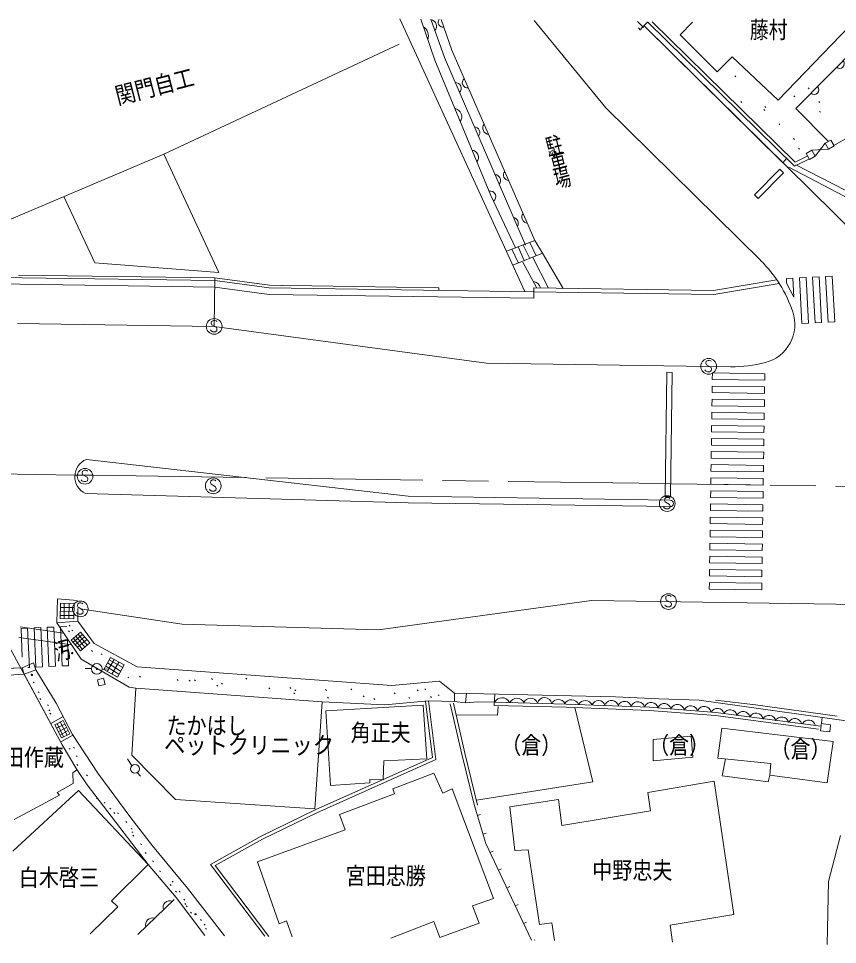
# Model space of a CAD drawing. Units: millimetres, scale not verified. Extents: x 40000 to 680000, y 20000 to 380000.
# Drawn here: x 73316 to 135816, y 245405 to 316098 of the extents above; entities that cross this region are included whole.
import ezdxf
from ezdxf.enums import TextEntityAlignment as Align

# ---------------------------------------------------------------- set-up
doc = ezdxf.new("R2010")
doc.units = ezdxf.units.MM
doc.header["$LTSCALE"] = 1000
doc.linetypes.add('CHAIN', pattern=[18.5, 12, -1.5, 3.5, -1.5])
doc.layers.add('M-WORK', color=1, linetype='Continuous', lineweight=13)
doc.styles.add('ＭＳ 明朝', font='')
doc.styles.get('ＭＳ 明朝').set_extended_font_data('MS Mincho')

msp = doc.modelspace()

# ---------------------------------------------------------------- linework, layer by layer
at = {"layer": 'M-WORK'}
for p, q in [((111967, 295247), (102410, 316071)), ((105097, 312919), (104021, 316053)), ((104773, 316044), (105820, 313133)), ((105564, 316035), (106390, 313688)), ((112659, 315955), (118136, 309290)), ((120565, 315865), (121018, 315418)), ((120794, 315218), (120622, 315391)), ((121291, 315792), (120816, 315313)), ((120816, 315313), (120852, 315278)), ((131654, 305081), (121086, 315514)), ((143394, 293489), (121086, 315511)), ((121306, 315856), (132526, 304822)), ((121667, 315852), (132576, 305124)), ((124745, 315817), (123803, 314854)), ((131280, 309853), (136734, 315510)), ((132634, 309222), (138720, 315380)), ((123803, 314854), (126637, 312016)), ((84401, 305730), (102355, 314139)), ((106390, 313688), (112722, 299141)), ((126637, 312016), (127774, 313184)), ((127774, 313184), (131280, 309853)), ((109361, 302574), (105097, 312919)), ((105820, 313133), (112002, 298806)), ((127972, 311722), (128047, 311652)), ((133584, 310808), (133660, 310738)), ((135532, 306415), (143290, 310823)), ((128448, 309765), (128524, 309695)), ((132489, 310196), (132565, 310126)), ((134392, 309761), (134468, 309691)), ((129954, 297624), (118136, 309290)), ((130187, 309151), (130263, 309082)), ((130270, 309379), (130345, 309309)), ((135120, 306721), (132634, 309222)), ((134436, 309012), (134512, 308942)), ((131353, 308053), (131428, 307984)), ((132453, 306939), (132529, 306870)), ((135298, 306823), (134877, 306581)), ((135556, 306374), (135298, 306823)), ((132840, 306204), (132915, 306134)), ((133864, 306046), (135136, 306132)), ((134877, 306581), (134122, 305596)), ((134877, 306581), (135136, 306132)), ((135136, 306132), (135556, 306374)), ((70168, 299700), (84401, 305730)), ((88602, 296701), (84401, 305730)), ((131935, 305422), (131654, 305081)), ((132576, 305124), (133511, 305579)), ((133864, 306046), (133417, 305789)), ((133417, 305789), (133676, 305339)), ((133676, 305339), (134122, 305596)), ((134122, 305596), (133864, 306046)), ((138456, 301428), (132099, 304746)), ((132526, 304822), (133620, 305354)), ((132644, 304936), (138681, 301813)), ((129490, 302649), (131422, 304606)), ((129774, 302368), (131706, 304325)), ((131422, 304606), (131706, 304325)), ((111255, 298597), (109361, 302574)), ((129489, 302649), (129774, 302368)), ((79128, 297457), (76773, 302516)), ((110550, 298336), (112722, 299141)), ((112722, 299141), (113311, 298182)), ((110967, 298491), (111461, 297427)), ((111447, 298669), (111914, 297612)), ((111816, 298805), (112338, 297785)), ((112342, 299000), (112816, 297980)), ((111045, 297257), (113311, 298182)), ((112563, 297844), (113765, 295510)), ((114869, 295497), (113311, 298182)), ((79128, 297457), (88602, 296701)), ((111815, 297506), (112868, 295521)), ((70119, 296357), (88297, 296092)), ((73301, 296510), (88300, 296292)), ((88246, 292592), (88300, 296292)), ((88300, 296292), (92459, 295731)), ((131917, 296248), (132417, 296275)), ((131936, 295902), (131917, 296248)), ((132496, 294832), (132417, 296275)), ((132916, 296303), (133415, 296330)), ((133108, 292808), (132916, 296303)), ((133607, 292835), (133415, 296330)), ((133914, 296358), (134414, 296385)), ((134107, 292863), (133914, 296358)), ((134606, 292890), (134414, 296385)), ((134913, 296413), (135412, 296440)), ((135105, 292918), (134913, 296413)), ((135604, 292945), (135412, 296440)), ((70112, 295857), (88290, 295592)), ((88290, 295592), (92449, 295031)), ((88297, 296092), (92456, 295531)), ((92456, 295531), (112638, 295237)), ((92459, 295731), (105400, 295543)), ((93398, 295706), (93443, 295727)), ((93443, 295727), (93452, 295706)), ((105397, 295343), (105400, 295543)), ((112642, 295536), (112638, 295237)), ((126364, 295336), (112642, 295536)), ((131193, 296136), (126364, 295336)), ((131374, 295862), (126386, 295036)), ((131936, 295902), (132496, 294832)), ((92449, 295031), (112631, 294737)), ((112638, 295236), (112631, 294737)), ((126386, 295036), (112638, 295236)), ((73247, 292811), (88246, 292592)), ((88054, 292976), (88030, 292832)), ((88030, 292832), (88078, 292712)), ((88198, 293048), (88054, 292976)), ((88078, 292712), (88414, 292520)), ((88294, 293048), (88198, 293048)), ((88390, 293024), (88294, 293048)), ((88438, 292976), (88390, 293024)), ((133108, 292808), (133607, 292835)), ((134107, 292863), (134606, 292890)), ((135105, 292918), (135604, 292945)), ((88006, 292256), (87958, 292328)), ((88150, 292184), (88006, 292256)), ((88318, 292184), (88150, 292184)), ((88246, 292592), (109041, 289789)), ((88438, 292256), (88318, 292184)), ((88414, 292520), (88462, 292400)), ((88462, 292400), (88438, 292256)), ((125793, 289926), (125769, 289782)), ((125937, 289998), (125793, 289926)), ((126033, 289998), (125937, 289998)), ((126129, 289974), (126033, 289998)), ((126177, 289926), (126129, 289974)), ((109041, 289789), (127661, 289517)), ((125745, 289206), (125697, 289278)), ((125889, 289134), (125745, 289206)), ((125769, 289782), (125817, 289662)), ((125817, 289662), (126153, 289470)), ((126177, 289206), (126057, 289134)), ((126153, 289470), (126201, 289350)), ((126201, 289350), (126177, 289206)), ((122660, 279589), (122799, 289088)), ((122799, 289088), (123199, 289082)), ((123060, 279583), (123199, 289082)), ((126057, 289134), (125889, 289134)), ((126272, 289038), (126264, 288538)), ((126264, 288538), (130264, 288479)), ((126272, 289038), (130271, 288979)), ((130264, 288479), (130271, 288979)), ((126250, 287538), (126257, 288038)), ((126257, 288038), (130257, 287979)), ((130250, 287479), (130257, 287979)), ((126235, 286538), (126243, 287038)), ((126243, 287038), (130242, 286980)), ((126250, 287538), (130249, 287479)), ((126235, 286538), (130235, 286480)), ((130235, 286480), (130242, 286980)), ((126221, 285538), (126228, 286038)), ((126228, 286038), (130228, 285980)), ((130220, 285480), (130228, 285980)), ((126206, 284538), (126213, 285038)), ((126213, 285038), (130213, 284980)), ((126221, 285538), (130220, 285480)), ((130206, 284480), (130213, 284980)), ((126206, 284538), (130206, 284480)), ((126192, 283538), (126199, 284038)), ((126192, 283538), (130191, 283480)), ((126199, 284038), (130199, 283980)), ((130191, 283480), (130199, 283980)), ((126177, 282538), (126184, 283038)), ((126184, 283038), (130184, 282980)), ((130177, 282480), (130184, 282980)), ((103059, 279625), (78498, 282443)), ((126177, 282538), (130177, 282480)), ((78200, 281535), (78176, 281391)), ((78176, 281391), (78224, 281271)), ((78344, 281607), (78200, 281535)), ((78440, 281607), (78344, 281607)), ((78536, 281583), (78440, 281607)), ((78584, 281535), (78536, 281583)), ((126162, 281538), (126170, 282038)), ((126162, 281538), (130162, 281480)), ((126170, 282038), (130169, 281980)), ((130162, 281480), (130169, 281980)), ((78152, 280815), (78104, 280887)), ((78296, 280743), (78152, 280815)), ((78224, 281271), (78560, 281079)), ((78464, 280743), (78296, 280743)), ((78584, 280815), (78464, 280743)), ((78560, 281079), (78608, 280959)), ((78608, 280959), (78584, 280815)), ((87981, 280806), (87957, 280662)), ((87957, 280662), (88005, 280542)), ((88125, 280878), (87981, 280806)), ((88221, 280878), (88125, 280878)), ((88317, 280854), (88221, 280878)), ((88365, 280806), (88317, 280854)), ((126148, 280538), (126155, 281038)), ((126155, 281038), (130155, 280980)), ((130147, 280480), (130155, 280980)), ((87933, 280086), (87885, 280158)), ((88077, 280014), (87933, 280086)), ((88005, 280542), (88341, 280350)), ((88245, 280014), (88077, 280014)), ((88365, 280086), (88245, 280014)), ((88341, 280350), (88389, 280230)), ((88389, 280230), (88365, 280086)), ((126133, 279538), (126140, 280038)), ((126141, 280038), (130140, 279980)), ((126148, 280538), (130147, 280480)), ((130133, 279480), (130140, 279980)), ((78423, 279834), (103051, 279125)), ((103059, 279625), (123057, 279333)), ((122630, 279454), (122606, 279310)), ((122606, 279310), (122654, 279190)), ((122774, 279526), (122630, 279454)), ((122660, 279589), (123060, 279583)), ((122870, 279526), (122774, 279526)), ((122966, 279502), (122870, 279526)), ((123014, 279454), (122966, 279502)), ((126133, 279538), (130133, 279480)), ((103051, 279125), (123049, 278833)), ((122582, 278734), (122534, 278806)), ((122726, 278662), (122582, 278734)), ((122654, 279190), (122990, 278998)), ((122894, 278662), (122726, 278662)), ((123014, 278734), (122894, 278662)), ((122990, 278998), (123038, 278878)), ((123038, 278878), (123014, 278734)), ((126119, 278539), (126126, 279039)), ((126119, 278539), (130118, 278480)), ((126126, 279038), (130126, 278980)), ((130118, 278480), (130126, 278980)), ((126104, 277539), (126111, 278039)), ((126111, 278039), (130111, 277980)), ((130104, 277480), (130111, 277980)), ((126104, 277539), (130104, 277480)), ((126089, 276539), (126097, 277039)), ((126090, 276539), (130089, 276480)), ((126097, 277039), (130096, 276980)), ((130089, 276480), (130096, 276980)), ((126075, 275539), (126082, 276039)), ((126082, 276039), (130082, 275980)), ((130075, 275481), (130082, 275980)), ((126060, 274539), (126068, 275039)), ((126068, 275039), (130067, 274981)), ((126075, 275539), (130075, 275480)), ((126060, 274539), (130060, 274481)), ((130060, 274481), (130067, 274980)), ((126046, 273539), (126053, 274039)), ((126053, 274039), (130053, 273981)), ((130045, 273481), (130053, 273981)), ((126031, 272539), (126038, 273039)), ((126039, 273039), (130038, 272981)), ((126046, 273539), (130046, 273481)), ((130031, 272481), (130038, 272981)), ((126031, 272539), (130031, 272481)), ((76292, 271803), (76238, 269970)), ((77824, 271675), (76292, 271803)), ((76527, 271465), (76495, 270305)), ((77559, 271436), (76527, 271465)), ((77981, 271482), (77837, 271410)), ((78077, 271482), (77981, 271482)), ((78173, 271458), (78077, 271482)), ((100790, 269436), (117054, 271670)), ((117054, 271670), (144571, 271269)), ((122729, 271968), (122705, 271824)), ((122705, 271824), (122753, 271704)), ((122873, 272040), (122729, 271968)), ((122753, 271704), (123089, 271512)), ((122969, 272040), (122873, 272040)), ((123065, 272016), (122969, 272040)), ((123113, 271968), (123065, 272016)), ((123089, 271512), (123137, 271392)), ((76651, 260655), (71006, 271093)), ((76510, 270825), (77543, 270842)), ((76518, 271127), (77551, 271120)), ((76790, 271457), (76803, 270296)), ((77177, 271447), (77148, 270287)), ((77528, 270276), (77559, 271436)), ((77789, 270690), (77741, 270762)), ((77837, 271410), (77813, 271266)), ((77813, 271266), (77861, 271146)), ((77846, 270089), (77833, 271055)), ((77861, 271146), (78197, 270954)), ((85795, 269868), (78029, 271026)), ((78221, 271410), (78173, 271458)), ((78197, 270954), (78245, 270834)), ((78245, 270834), (78221, 270690)), ((122681, 271248), (122633, 271320)), ((122825, 271176), (122681, 271248)), ((122993, 271176), (122825, 271176)), ((123113, 271248), (122993, 271176)), ((123137, 271392), (123113, 271248)), ((76238, 269970), (77846, 270089)), ((76495, 270305), (77528, 270276)), ((76501, 270525), (77535, 270534)), ((77933, 270618), (77789, 270690)), ((79079, 268388), (77846, 270089)), ((78101, 270618), (77933, 270618)), ((78221, 270690), (78101, 270618)), ((73444, 269645), (76777, 269166)), ((74010, 269554), (73497, 269532)), ((73510, 269532), (73606, 267336)), ((74010, 269554), (74141, 266557)), ((75009, 269598), (74509, 269576)), ((74509, 269576), (74641, 266579)), ((75009, 269598), (75140, 266601)), ((76008, 269642), (75508, 269620)), ((75508, 269620), (75640, 266623)), ((76008, 269642), (76139, 266645)), ((76238, 269970), (78097, 267194)), ((77007, 269686), (76507, 269664)), ((76507, 269664), (76639, 266667)), ((77134, 269348), (77210, 269279)), ((77169, 269772), (77245, 269702)), ((77395, 269412), (77471, 269342)), ((100790, 269436), (85795, 269868)), ((73330, 268853), (77376, 268271)), ((77050, 268688), (77138, 266702)), ((77337, 268640), (78042, 269253)), ((78055, 267814), (77337, 268640)), ((77477, 268479), (78201, 269069)), ((77510, 268791), (78198, 267938)), ((77648, 268283), (78351, 268896)), ((77684, 268942), (78382, 268098)), ((77812, 268093), (78529, 268692)), ((77868, 269102), (78556, 268249)), ((78042, 269253), (78760, 268426)), ((78760, 268426), (78055, 267814)), ((82380, 266600), (79079, 268388)), ((78884, 267840), (78959, 267770)), ((79631, 267607), (79707, 267537)), ((80339, 267315), (79828, 266391)), ((81369, 266746), (80339, 267315)), ((73586, 266537), (69682, 266366)), ((73475, 266528), (69682, 266361)), ((74450, 266912), (73586, 266537)), ((73745, 266032), (73586, 266537)), ((74141, 266557), (74030, 266552)), ((74648, 266368), (74450, 266912)), ((75140, 266601), (74641, 266579)), ((76139, 266645), (75640, 266623)), ((77138, 266689), (76639, 266667)), ((77138, 266702), (77138, 266689)), ((78097, 267194), (81760, 265039)), ((79969, 266645), (80980, 266041)), ((80092, 266245), (80624, 267158)), ((80113, 266905), (81106, 266270)), ((80239, 267134), (81268, 266562)), ((80437, 266055), (80970, 266966)), ((80858, 265822), (81369, 266746)), ((101807, 265169), (82380, 266600)), ((73745, 266032), (69674, 265810)), ((73745, 266032), (74648, 266368)), ((76651, 260659), (73745, 266032)), ((76188, 263829), (74648, 266368)), ((78882, 266467), (78410, 266478)), ((79700, 266398), (80071, 266445)), ((79828, 266391), (80858, 265822)), ((81656, 265820), (81732, 265750)), ((82536, 265896), (82612, 265826)), ((74423, 265440), (74499, 265371)), ((79809, 265727), (79338, 265612)), ((79338, 265612), (79453, 265141)), ((79453, 265141), (79924, 265255)), ((79924, 265255), (79809, 265727)), ((85433, 265634), (85509, 265564)), ((86345, 265580), (86420, 265510)), ((86752, 265610), (86827, 265540)), ((88039, 265716), (88115, 265646)), ((88443, 265192), (88519, 265123)), ((88818, 265353), (88894, 265283)), ((90661, 265732), (90737, 265663)), ((105453, 265511), (101807, 265169)), ((106584, 264604), (105453, 265511)), ((74810, 264705), (74885, 264636)), ((81760, 265039), (82274, 264982)), ((82274, 264982), (81975, 259861)), ((96489, 263942), (82274, 264982)), ((92431, 264989), (92507, 264919)), ((94011, 265028), (94087, 264959)), ((94318, 264619), (94394, 264550)), ((94401, 264847), (94477, 264777)), ((96746, 264865), (96822, 264795)), ((98668, 264918), (98744, 264849)), ((101988, 264621), (102064, 264552)), ((103732, 264839), (103808, 264769)), ((104335, 264917), (104411, 264847)), ((105342, 264471), (105418, 264401)), ((106585, 263945), (106584, 264604)), ((118867, 264310), (106584, 264604)), ((107507, 264582), (107429, 263851)), ((109607, 263646), (109654, 264531)), ((74937, 264183), (75013, 264114)), ((75536, 263707), (75612, 263638)), ((77431, 261432), (76188, 263829)), ((95936, 255757), (96489, 263942)), ((96489, 263942), (101279, 263699)), ((96889, 264278), (96965, 264208)), ((99626, 264392), (99701, 264322)), ((100438, 264175), (100514, 264105)), ((101279, 263699), (104614, 264011)), ((103110, 264273), (103185, 264203)), ((104366, 263980), (104902, 259672)), ((104614, 264011), (106585, 263945)), ((104614, 264011), (105174, 259519)), ((104755, 264328), (104831, 264258)), ((107145, 259946), (106264, 263778)), ((107388, 260004), (106508, 263834)), ((107429, 263851), (106585, 263945)), ((108373, 263930), (107429, 263851)), ((109613, 263896), (108373, 263930)), ((115112, 263764), (109613, 263896)), ((121482, 263527), (115112, 263764)), ((122178, 264161), (118867, 264310)), ((125253, 264046), (122178, 264161)), ((137910, 262284), (125253, 264046)), ((126499, 264053), (129566, 263694)), ((129566, 263694), (135800, 262842)), ((75632, 263316), (75707, 263246)), ((75695, 263055), (75771, 262985)), ((104204, 263664), (96756, 263249)), ((96756, 263249), (97112, 257555)), ((104465, 259567), (104204, 263664)), ((115104, 263514), (109607, 263646)), ((109916, 263564), (109862, 262920)), ((121467, 263277), (115104, 263514)), ((115773, 263489), (117150, 257811)), ((126505, 262875), (121467, 263277)), ((126531, 263124), (121482, 263527)), ((134556, 262077), (126531, 263124)), ((75783, 262264), (76721, 262801)), ((76715, 262505), (76079, 262186)), ((76501, 262392), (77019, 261384)), ((77223, 261491), (76715, 262505)), ((109862, 262920), (106713, 262943)), ((134374, 261849), (126505, 262875)), ((134644, 262739), (134509, 261724)), ((76079, 262186), (76586, 261173)), ((76217, 261909), (76859, 262218)), ((76258, 262272), (76747, 261257)), ((76347, 261651), (76986, 261963)), ((76478, 261389), (77100, 261737)), ((126987, 261922), (126695, 259642)), ((135484, 260899), (126987, 261922)), ((134509, 261724), (135220, 261630)), ((135292, 262178), (134582, 262272)), ((135220, 261630), (135292, 262178)), ((76537, 260870), (77465, 261380)), ((76586, 261173), (77223, 261491)), ((79368, 258479), (77431, 261432)), ((121742, 259416), (121751, 261056)), ((121751, 261056), (124647, 261306)), ((124647, 261306), (124766, 259698)), ((135040, 257735), (135484, 260899)), ((77765, 258753), (76651, 260659)), ((77177, 260375), (77253, 260306)), ((77503, 260455), (77579, 260385)), ((77728, 259818), (77803, 259749)), ((81965, 259052), (81622, 259588)), ((81975, 259861), (85298, 256486)), ((104902, 259672), (95967, 255690)), ((105174, 259519), (96072, 255463)), ((101184, 259430), (104465, 259567)), ((108112, 255978), (107145, 259946)), ((108354, 256037), (107388, 260004)), ((124766, 259698), (121742, 259416)), ((126695, 259642), (130736, 259227)), ((127025, 258286), (127282, 259582)), ((77756, 259134), (77832, 259065)), ((78564, 257592), (77765, 258753)), ((101132, 257982), (101184, 259430)), ((130736, 259227), (130661, 258325)), ((77460, 258515), (77768, 258729)), ((77494, 257693), (77460, 258515)), ((78500, 258348), (78576, 258278)), ((81877, 255073), (79368, 258479)), ((82374, 258529), (82618, 258248)), ((105023, 258487), (101891, 257283)), ((105690, 256956), (105023, 258487)), ((130528, 257814), (127025, 258286)), ((130661, 258325), (130528, 257814)), ((130661, 258325), (135040, 257735)), ((76275, 257008), (77494, 257693)), ((83199, 251499), (78564, 257592)), ((97112, 257555), (100124, 257736)), ((100124, 257736), (100135, 257997)), ((100135, 257997), (101132, 257982)), ((117150, 257811), (108258, 256434)), ((126400, 257867), (121345, 257004)), ((127918, 247706), (126400, 257867)), ((77887, 257158), (72891, 252534)), ((72980, 254959), (76437, 256798)), ((76437, 256798), (76275, 257008)), ((83199, 251499), (77887, 257158)), ((102019, 256909), (97802, 255330)), ((101891, 257283), (102019, 256909)), ((106421, 257281), (105690, 256956)), ((109563, 248915), (106421, 257281)), ((121345, 257004), (121536, 255615)), ((79271, 256601), (79347, 256531)), ((79839, 256255), (79915, 256186)), ((85298, 256486), (95936, 255757)), ((108112, 255978), (108987, 253119)), ((114514, 256482), (110823, 255914)), ((110823, 255914), (111193, 252580)), ((114779, 254485), (114514, 256482)), ((80292, 255813), (80368, 255743)), ((80584, 255469), (80659, 255400)), ((80860, 255468), (80936, 255398)), ((95967, 255690), (91821, 253679)), ((96072, 255463), (91937, 253457)), ((97802, 255330), (98237, 254147)), ((108331, 255261), (108570, 255334)), ((121536, 255615), (114779, 254485)), ((81508, 254796), (81583, 254726)), ((83548, 252945), (81877, 255073)), ((81912, 254272), (81987, 254203)), ((81975, 254011), (82051, 253942)), ((98237, 254147), (91541, 251706)), ((108770, 253827), (109009, 253900)), ((82039, 253751), (82114, 253681)), ((82613, 253096), (82688, 253026)), ((91821, 253679), (87961, 251501)), ((91937, 253457), (88333, 251424)), ((108987, 253119), (112460, 245734)), ((136047, 253713), (135125, 250214)), ((82983, 252426), (83059, 252356)), ((86217, 249693), (83548, 252945)), ((109310, 252431), (109537, 252538)), ((111193, 252580), (112208, 252643)), ((112208, 252643), (113085, 246929)), ((83549, 251803), (83625, 251734)), ((91541, 251706), (93204, 246993)), ((80408, 248742), (83199, 251499)), ((85335, 248985), (83199, 251499)), ((84082, 251035), (84158, 250965)), ((87961, 251501), (92105, 246030)), ((88333, 251424), (92422, 246026)), ((109949, 251074), (110175, 251180)), ((84890, 249988), (84966, 249918)), ((85038, 250231), (85114, 250162)), ((89024, 246075), (86217, 249693)), ((110587, 249716), (110813, 249823)), ((135125, 250214), (135037, 245405)), ((85294, 249464), (85370, 249395)), ((87540, 246097), (85335, 248985)), ((85571, 249463), (85646, 249393)), ((85925, 248858), (86001, 248788)), ((107972, 248344), (109563, 248915)), ((78788, 246224), (80882, 248275)), ((80882, 248275), (80408, 248742)), ((85191, 248829), (82428, 246171)), ((86005, 248532), (86080, 248462)), ((86118, 248352), (86193, 248282)), ((108476, 247030), (107972, 248344)), ((111225, 248359), (111452, 248465)), ((86441, 247878), (86516, 247808)), ((86749, 247746), (86825, 247676)), ((86814, 247761), (86890, 247692)), ((123037, 246886), (127918, 247706)), ((87202, 247303), (87278, 247233)), ((87493, 246959), (87569, 246890)), ((93204, 246993), (93778, 247207)), ((93778, 247207), (94211, 246000)), ((101717, 245890), (105023, 247147)), ((105023, 247147), (105467, 245929)), ((105467, 245929), (108476, 247030)), ((111864, 247002), (112090, 247108)), ((113085, 246929), (114014, 247045)), ((114014, 247045), (114211, 245708)), ((123232, 245577), (123037, 246886)), ((87573, 246633), (87649, 246564)), ((112685, 245730), (112728, 245751))]:
    msp.add_line(p, q, dxfattribs=at)
at = {"layer": 'M-WORK', "linetype": 'CHAIN'}
for p, q in [((77614, 281245), (70651, 281347)), ((77799, 281243), (77614, 281245)), ((78286, 281235), (77799, 281243)), ((78987, 281225), (78286, 281235)), ((90583, 281056), (78987, 281225)), ((122675, 280589), (90583, 281056)), ((123075, 280583), (122675, 280589)), ((166167, 279955), (123075, 280583))]:
    msp.add_line(p, q, dxfattribs=at)
at = {"layer": 'M-WORK'}
for centre, radius in [((88246, 292592), 600), ((125985, 289542), 600), ((78392, 281151), 600), ((88173, 280422), 600), ((122822, 279070), 600), ((122921, 271584), 600), ((78029, 271026), 600), ((77415, 267651), 50), ((79292, 266443), 410), ((74337, 265986), 50), ((79292, 266443), 50.9), ((82203, 258816), 334)]:
    msp.add_circle(centre, radius, dxfattribs=at)
for centre, radius, start, end in [((105726, 315818), 386, 145.41113, 277.39648), ((103709, 314746), 887, 343.11719, 54.78613), ((104730, 315512), 488, 316.67383, 82.91309), ((135985, 312636), 353, 227.98047, 42.70215), ((106636, 310758), 464, 317.76465, 88.91016), ((107593, 311201), 409, 129.20215, 277.83594), ((134026, 310667), 367, 229.48438, 41.19824), ((106495, 308587), 648, 325.98926, 78.80859), ((108063, 307384), 450, 322.32324, 84.35254), ((109276, 307760), 528, 145.62207, 261.41602), ((107848, 305493), 566, 322.79297, 82.00391), ((109674, 303746), 428, 318.25879, 88.41699), ((110743, 304152), 422, 139.63379, 267.40527), ((109318, 302500), 424, 305.05957, 103.17383), ((112215, 300944), 486, 145.21484, 261.82422), ((110992, 300455), 468, 329.24512, 77.42969), ((122928, 290507), 10000, 18.60156, 45.36719), ((112485, 295339), 701, 14.74707, 80.77539), ((129563, 292740), 3000, 284.52246, 18.60254), ((127807, 299516), 10000, 269.16406, 284.52344), ((79033, 281122), 1425, 112.06665, 244.63306), ((123053, 279083), 250, 269.16504, 89.16406), ((110216, 263622), 624, 28.94824, 152.23926), ((111358, 263577), 624, 28.94824, 152.23926), ((112401, 263679), 536, 16.23926, 162.41895), ((113461, 263692), 562, 10.03223, 167.20508), ((114510, 263570), 542, 24.29394, 156.04395), ((115518, 263499), 592, 22.7373, 153.16992), ((116570, 263443), 581, 26.26172, 150.62695), ((117575, 263505), 522, 17.61719, 159.22656), ((118574, 263501), 532, 12.7793, 152.36133), ((119559, 263437), 532, 12.7793, 152.36133), ((120577, 263403), 532, 12.7793, 152.36133), ((121590, 263347), 532, 12.7793, 152.36133), ((122598, 263269), 532, 12.7793, 152.36133), ((123606, 263192), 532, 12.7793, 152.36133), ((124619, 263095), 532, 12.7793, 152.36133), ((125642, 263041), 532, 12.7793, 152.36133), ((126645, 262902), 532, 12.7793, 152.36133), ((127620, 262796), 532, 12.7793, 152.36133), ((128623, 262657), 532, 12.7793, 152.36133), ((129602, 262532), 532, 12.7793, 152.36133), ((130591, 262369), 532, 12.7793, 152.36133), ((131570, 262244), 532, 12.7793, 152.36133), ((132569, 262124), 532, 12.7793, 152.36133), ((133613, 262015), 532, 12.7793, 152.36133), ((84847, 248249), 502, 64.81055, 202.97949), ((83542, 246891), 542, 71.7832, 196.00684)]:
    msp.add_arc(centre, radius, start, end, dxfattribs=at)

# ---------------------------------------------------------------- texts
at = {"layer": 'M-WORK', "style": 'ＭＳ 明朝'}
for s, width, p in [('藤村', 0.8, (129129, 314190)), ('たかはし', 0.85, (84607, 261057)), ('角正夫', 0.85, (98653, 260521)), ('ペットクリニック', 0.9, (84427, 259562)), ('（倉）', 0.85, (110152, 259561)), ('（倉）', 0.85, (121435, 259561)), ('（倉）', 0.85, (130701, 259262)), ('山田作蔵', 0.85, (70658, 258636)), ('中野忠夫', 0.85, (117099, 250012)), ('白木啓三', 0.85, (73336, 249457)), ('宮田忠勝', 0.85, (98279, 249593))]:
    msp.add_text(s, height=1320, dxfattribs=dict(at, width=width)).set_placement(p, align=Align.BOTTOM_LEFT)
for s, width, p in [('関門自工', 0.85, (80987, 309136)), ('駐', 0.7, (113862, 305185)), ('車', 0.7, (114158, 303970)), ('場', 0.7, (114454, 302755)), ('汚', 0.7, (76313, 266683))]:
    msp.add_text(s, height=1320, rotation=14.3, dxfattribs=dict(at, width=width)).set_placement(p, align=Align.BOTTOM_LEFT)

doc.saveas('drawing.dxf')
